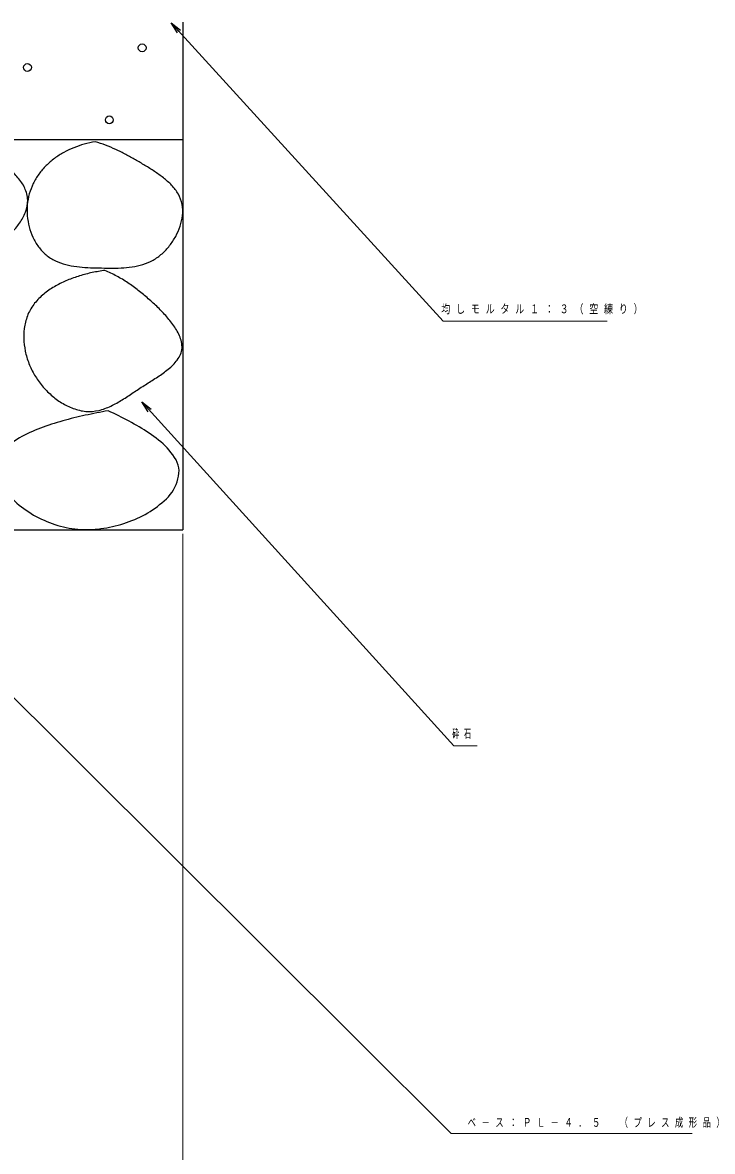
# Model space of a CAD drawing. Units: millimetres on the paper, scale 1:20. Extents: x -385 to 0, y 0 to 267.
# Drawn here: x -94.55 to -85.73, y 91.99 to 106.44 of the extents above; entities that cross this region are included whole.
import ezdxf

# ---------------------------------------------------------------- set-up
doc = ezdxf.new("R2010")
doc.units = ezdxf.units.MM
doc.layers.add('1_20', color=7, linetype='Continuous', lineweight=25)
doc.styles.add('ＭＳ ゴシック', font='')
doc.styles.get('ＭＳ ゴシック').set_extended_font_data('MS Gothic')

msp = doc.modelspace()

# ---------------------------------------------------------------- linework, layer by layer
at = {"layer": '1_20'}
for p, q in [((-92.572, 106.303), (-92.655, 106.431)), ((-92.655, 106.431), (-92.535, 106.337)), ((-92.655, 106.431), (-92.554, 106.32)), ((-92.504, 106.44), (-92.504, 99.94)), ((-129.254, 104.94), (-92.504, 104.94)), ((-92.946, 101.452), (-93.028, 101.58)), ((-93.028, 101.58), (-92.909, 101.486)), ((-93.028, 101.58), (-92.927, 101.469)), ((-129.254, 99.94), (-92.504, 99.94))]:
    msp.add_line(p, q, dxfattribs=at)
at = {"layer": '1_20', "lineweight": 13}
for p, q in [((-92.504, 99.89), (-92.504, 69.89)), ((-92.504, 98.94), (-92.504, 68.94))]:
    msp.add_line(p, q, dxfattribs=at)
for points in [[(-115.245, 118.302), (-89.071, 92.216), (-85.985, 92.216)], [(-92.655, 106.431), (-89.172, 102.612), (-87.072, 102.612)], [(-93.028, 101.58), (-89.037, 97.177), (-88.737, 97.177)]]:
    msp.add_lwpolyline(points, dxfattribs=at)
at = {"layer": '1_20'}
for centre in [(-93.024, 106.112), (-94.492, 105.861), (-93.444, 105.19)]:
    msp.add_circle(centre, 0.05, dxfattribs=at)
for points, knots in [([(-95.598, 104.915), (-95.545, 104.911), (-95.492, 104.906), (-95.439, 104.897), (-95.387, 104.888), (-95.335, 104.876), (-95.284, 104.861), (-95.233, 104.847), (-95.183, 104.828), (-95.134, 104.808), (-95.085, 104.788), (-95.037, 104.765), (-94.991, 104.74), (-94.944, 104.715), (-94.898, 104.688), (-94.854, 104.658), (-94.81, 104.629), (-94.766, 104.597), (-94.726, 104.563), (-94.686, 104.528), (-94.647, 104.491), (-94.614, 104.45), (-94.58, 104.409), (-94.548, 104.365), (-94.527, 104.317), (-94.506, 104.269), (-94.491, 104.215), (-94.489, 104.164), (-94.488, 104.112), (-94.501, 104.057), (-94.518, 104.008), (-94.536, 103.959), (-94.564, 103.912), (-94.594, 103.868), (-94.623, 103.825), (-94.659, 103.784), (-94.697, 103.747), (-94.734, 103.71), (-94.776, 103.676), (-94.819, 103.646), (-94.863, 103.616), (-94.91, 103.59), (-94.957, 103.567), (-95.005, 103.544), (-95.055, 103.525), (-95.106, 103.509), (-95.156, 103.492), (-95.208, 103.48), (-95.26, 103.468), (-95.312, 103.457), (-95.364, 103.449), (-95.417, 103.441), (-95.469, 103.434), (-95.522, 103.429), (-95.575, 103.424), (-95.628, 103.419), (-95.681, 103.415), (-95.734, 103.412), (-95.787, 103.409), (-95.84, 103.405), (-95.893, 103.404), (-95.946, 103.403), (-95.999, 103.403), (-96.052, 103.406), (-96.105, 103.41), (-96.158, 103.415), (-96.21, 103.423), (-96.263, 103.432), (-96.315, 103.444), (-96.365, 103.459), (-96.416, 103.474), (-96.466, 103.493), (-96.515, 103.514), (-96.563, 103.536), (-96.611, 103.56), (-96.656, 103.587), (-96.702, 103.614), (-96.746, 103.644), (-96.787, 103.678), (-96.828, 103.712), (-96.868, 103.748), (-96.901, 103.789), (-96.933, 103.83), (-96.965, 103.876), (-96.982, 103.925), (-96.999, 103.974), (-97.006, 104.031), (-97.001, 104.082), (-96.996, 104.133), (-96.975, 104.185), (-96.952, 104.233), (-96.93, 104.28), (-96.898, 104.324), (-96.866, 104.366), (-96.834, 104.408), (-96.797, 104.447), (-96.76, 104.485), (-96.722, 104.522), (-96.682, 104.557), (-96.64, 104.59), (-96.599, 104.623), (-96.555, 104.654), (-96.51, 104.682), (-96.465, 104.71), (-96.418, 104.736), (-96.371, 104.759), (-96.323, 104.782), (-96.274, 104.802), (-96.224, 104.82), (-96.174, 104.838), (-96.123, 104.853), (-96.071, 104.866), (-96.02, 104.879), (-95.968, 104.889), (-95.915, 104.897), (-95.863, 104.904), (-95.81, 104.91), (-95.757, 104.913), (-95.704, 104.916), (-95.651, 104.915), (-95.598, 104.915)], [0, 0, 0, 0, 1, 1, 1, 2, 2, 2, 3, 3, 3, 4, 4, 4, 5, 5, 5, 6, 6, 6, 7, 7, 7, 8, 8, 8, 9, 9, 9, 10, 10, 10, 11, 11, 11, 12, 12, 12, 13, 13, 13, 14, 14, 14, 15, 15, 15, 16, 16, 16, 17, 17, 17, 18, 18, 18, 19, 19, 19, 20, 20, 20, 21, 21, 21, 22, 22, 22, 23, 23, 23, 24, 24, 24, 25, 25, 25, 26, 26, 26, 27, 27, 27, 28, 28, 28, 29, 29, 29, 30, 30, 30, 31, 31, 31, 32, 32, 32, 33, 33, 33, 34, 34, 34, 35, 35, 35, 36, 36, 36, 37, 37, 37, 38, 38, 38, 39, 39, 39, 40, 40, 40, 40]), ([(-93.626, 104.91), (-93.581, 104.896), (-93.536, 104.882), (-93.492, 104.866), (-93.447, 104.849), (-93.404, 104.83), (-93.361, 104.811), (-93.318, 104.791), (-93.276, 104.77), (-93.234, 104.748), (-93.192, 104.726), (-93.151, 104.703), (-93.11, 104.679), (-93.069, 104.655), (-93.028, 104.631), (-92.988, 104.606), (-92.947, 104.582), (-92.907, 104.557), (-92.868, 104.53), (-92.829, 104.504), (-92.789, 104.477), (-92.753, 104.448), (-92.716, 104.418), (-92.679, 104.387), (-92.647, 104.353), (-92.615, 104.318), (-92.584, 104.281), (-92.561, 104.24), (-92.539, 104.199), (-92.521, 104.154), (-92.512, 104.108), (-92.503, 104.062), (-92.503, 104.013), (-92.508, 103.967), (-92.512, 103.92), (-92.524, 103.873), (-92.539, 103.829), (-92.553, 103.784), (-92.573, 103.74), (-92.595, 103.699), (-92.618, 103.657), (-92.644, 103.617), (-92.673, 103.58), (-92.702, 103.543), (-92.734, 103.507), (-92.77, 103.476), (-92.805, 103.445), (-92.844, 103.417), (-92.885, 103.394), (-92.926, 103.371), (-92.971, 103.353), (-93.015, 103.339), (-93.06, 103.325), (-93.107, 103.316), (-93.154, 103.308), (-93.2, 103.301), (-93.248, 103.298), (-93.295, 103.295), (-93.342, 103.292), (-93.39, 103.293), (-93.437, 103.293), (-93.484, 103.293), (-93.532, 103.294), (-93.579, 103.295), (-93.626, 103.296), (-93.673, 103.297), (-93.721, 103.3), (-93.768, 103.303), (-93.815, 103.306), (-93.862, 103.312), (-93.909, 103.319), (-93.956, 103.326), (-94.001, 103.338), (-94.047, 103.35), (-94.093, 103.365), (-94.135, 103.385), (-94.177, 103.406), (-94.219, 103.431), (-94.254, 103.461), (-94.29, 103.491), (-94.322, 103.528), (-94.35, 103.565), (-94.378, 103.603), (-94.402, 103.645), (-94.422, 103.688), (-94.442, 103.73), (-94.458, 103.776), (-94.47, 103.821), (-94.482, 103.867), (-94.49, 103.914), (-94.494, 103.961), (-94.499, 104.007), (-94.499, 104.055), (-94.494, 104.102), (-94.49, 104.149), (-94.481, 104.196), (-94.469, 104.242), (-94.456, 104.287), (-94.439, 104.332), (-94.418, 104.374), (-94.398, 104.417), (-94.373, 104.458), (-94.346, 104.496), (-94.319, 104.534), (-94.288, 104.571), (-94.254, 104.604), (-94.221, 104.637), (-94.184, 104.668), (-94.147, 104.696), (-94.109, 104.724), (-94.068, 104.75), (-94.027, 104.773), (-93.986, 104.795), (-93.943, 104.816), (-93.899, 104.833), (-93.855, 104.851), (-93.81, 104.867), (-93.765, 104.879), (-93.719, 104.892), (-93.673, 104.901), (-93.626, 104.91)], [0, 0, 0, 0, 1, 1, 1, 2, 2, 2, 3, 3, 3, 4, 4, 4, 5, 5, 5, 6, 6, 6, 7, 7, 7, 8, 8, 8, 9, 9, 9, 10, 10, 10, 11, 11, 11, 12, 12, 12, 13, 13, 13, 14, 14, 14, 15, 15, 15, 16, 16, 16, 17, 17, 17, 18, 18, 18, 19, 19, 19, 20, 20, 20, 21, 21, 21, 22, 22, 22, 23, 23, 23, 24, 24, 24, 25, 25, 25, 26, 26, 26, 27, 27, 27, 28, 28, 28, 29, 29, 29, 30, 30, 30, 31, 31, 31, 32, 32, 32, 33, 33, 33, 34, 34, 34, 35, 35, 35, 36, 36, 36, 37, 37, 37, 38, 38, 38, 39, 39, 39, 40, 40, 40, 40]), ([(-93.5, 103.263), (-93.449, 103.24), (-93.399, 103.217), (-93.35, 103.19), (-93.301, 103.164), (-93.254, 103.135), (-93.208, 103.105), (-93.162, 103.074), (-93.117, 103.041), (-93.074, 103.007), (-93.03, 102.973), (-92.987, 102.937), (-92.946, 102.901), (-92.904, 102.865), (-92.863, 102.827), (-92.823, 102.789), (-92.784, 102.75), (-92.745, 102.71), (-92.709, 102.668), (-92.673, 102.626), (-92.637, 102.583), (-92.607, 102.537), (-92.578, 102.49), (-92.547, 102.441), (-92.532, 102.389), (-92.517, 102.338), (-92.508, 102.277), (-92.519, 102.226), (-92.53, 102.175), (-92.566, 102.125), (-92.6, 102.083), (-92.634, 102.041), (-92.68, 102.007), (-92.724, 101.973), (-92.767, 101.938), (-92.814, 101.909), (-92.86, 101.878), (-92.907, 101.848), (-92.954, 101.819), (-93, 101.789), (-93.047, 101.759), (-93.093, 101.728), (-93.139, 101.698), (-93.186, 101.667), (-93.231, 101.636), (-93.279, 101.607), (-93.326, 101.579), (-93.374, 101.55), (-93.424, 101.527), (-93.474, 101.504), (-93.526, 101.482), (-93.58, 101.471), (-93.633, 101.459), (-93.69, 101.454), (-93.745, 101.459), (-93.799, 101.463), (-93.854, 101.477), (-93.906, 101.496), (-93.958, 101.514), (-94.008, 101.54), (-94.055, 101.569), (-94.102, 101.597), (-94.147, 101.631), (-94.188, 101.668), (-94.23, 101.704), (-94.269, 101.744), (-94.304, 101.786), (-94.34, 101.829), (-94.372, 101.874), (-94.4, 101.922), (-94.428, 101.969), (-94.453, 102.02), (-94.473, 102.071), (-94.493, 102.123), (-94.509, 102.176), (-94.52, 102.23), (-94.531, 102.284), (-94.538, 102.34), (-94.539, 102.395), (-94.54, 102.45), (-94.537, 102.506), (-94.527, 102.56), (-94.516, 102.614), (-94.5, 102.669), (-94.477, 102.718), (-94.453, 102.768), (-94.422, 102.815), (-94.387, 102.858), (-94.352, 102.9), (-94.311, 102.938), (-94.268, 102.973), (-94.225, 103.007), (-94.178, 103.037), (-94.13, 103.065), (-94.082, 103.092), (-94.031, 103.116), (-93.98, 103.137), (-93.93, 103.159), (-93.877, 103.177), (-93.824, 103.193), (-93.771, 103.21), (-93.717, 103.223), (-93.663, 103.235), (-93.609, 103.246), (-93.554, 103.255), (-93.5, 103.263)], [0, 0, 0, 0, 1, 1, 1, 2, 2, 2, 3, 3, 3, 4, 4, 4, 5, 5, 5, 6, 6, 6, 7, 7, 7, 8, 8, 8, 9, 9, 9, 10, 10, 10, 11, 11, 11, 12, 12, 12, 13, 13, 13, 14, 14, 14, 15, 15, 15, 16, 16, 16, 17, 17, 17, 18, 18, 18, 19, 19, 19, 20, 20, 20, 21, 21, 21, 22, 22, 22, 23, 23, 23, 24, 24, 24, 25, 25, 25, 26, 26, 26, 27, 27, 27, 28, 28, 28, 29, 29, 29, 30, 30, 30, 31, 31, 31, 32, 32, 32, 33, 33, 33, 34, 34, 34, 35, 35, 35, 35]), ([(-93.459, 101.466), (-93.369, 101.423), (-93.279, 101.38), (-93.192, 101.332), (-93.105, 101.285), (-93.017, 101.236), (-92.936, 101.179), (-92.855, 101.122), (-92.768, 101.064), (-92.705, 100.991), (-92.641, 100.917), (-92.568, 100.827), (-92.554, 100.737), (-92.541, 100.648), (-92.577, 100.537), (-92.623, 100.454), (-92.669, 100.372), (-92.752, 100.302), (-92.83, 100.241), (-92.907, 100.181), (-92.997, 100.132), (-93.086, 100.09), (-93.176, 100.049), (-93.272, 100.016), (-93.368, 99.992), (-93.464, 99.968), (-93.564, 99.952), (-93.662, 99.947), (-93.761, 99.942), (-93.863, 99.947), (-93.96, 99.964), (-94.057, 99.982), (-94.154, 100.011), (-94.245, 100.049), (-94.337, 100.087), (-94.426, 100.135), (-94.507, 100.192), (-94.588, 100.249), (-94.669, 100.313), (-94.73, 100.389), (-94.792, 100.465), (-94.862, 100.556), (-94.877, 100.646), (-94.893, 100.736), (-94.87, 100.85), (-94.824, 100.929), (-94.777, 101.007), (-94.679, 101.066), (-94.595, 101.118), (-94.512, 101.171), (-94.417, 101.207), (-94.325, 101.244), (-94.233, 101.28), (-94.137, 101.309), (-94.041, 101.336), (-93.946, 101.364), (-93.849, 101.387), (-93.752, 101.408), (-93.654, 101.43), (-93.557, 101.448), (-93.459, 101.466)], [0, 0, 0, 0, 1, 1, 1, 2, 2, 2, 3, 3, 3, 4, 4, 4, 5, 5, 5, 6, 6, 6, 7, 7, 7, 8, 8, 8, 9, 9, 9, 10, 10, 10, 11, 11, 11, 12, 12, 12, 13, 13, 13, 14, 14, 14, 15, 15, 15, 16, 16, 16, 17, 17, 17, 18, 18, 18, 19, 19, 19, 20, 20, 20, 20])]:
    msp.add_open_spline(points, degree=3, knots=knots, dxfattribs=at)

# ---------------------------------------------------------------- texts
at = {"layer": '1_20', "char_height": 0.11, "attachment_point": 4, "style": 'ＭＳ ゴシック'}
for s, insert in [('\\T1.64;\\W0.75;均しモルタル１：３（空練り）', (-89.197, 102.762)), ('\\T1.64;\\W0.6;砕石', (-89.057, 97.327)), ('\\T1.64;\\W0.7;ベ－ス：ＰＬ－４．５\u3000（プレス成形品）', (-88.859, 92.348))]:
    msp.add_mtext(s, dxfattribs=dict(at, insert=insert))

doc.saveas('drawing.dxf')
